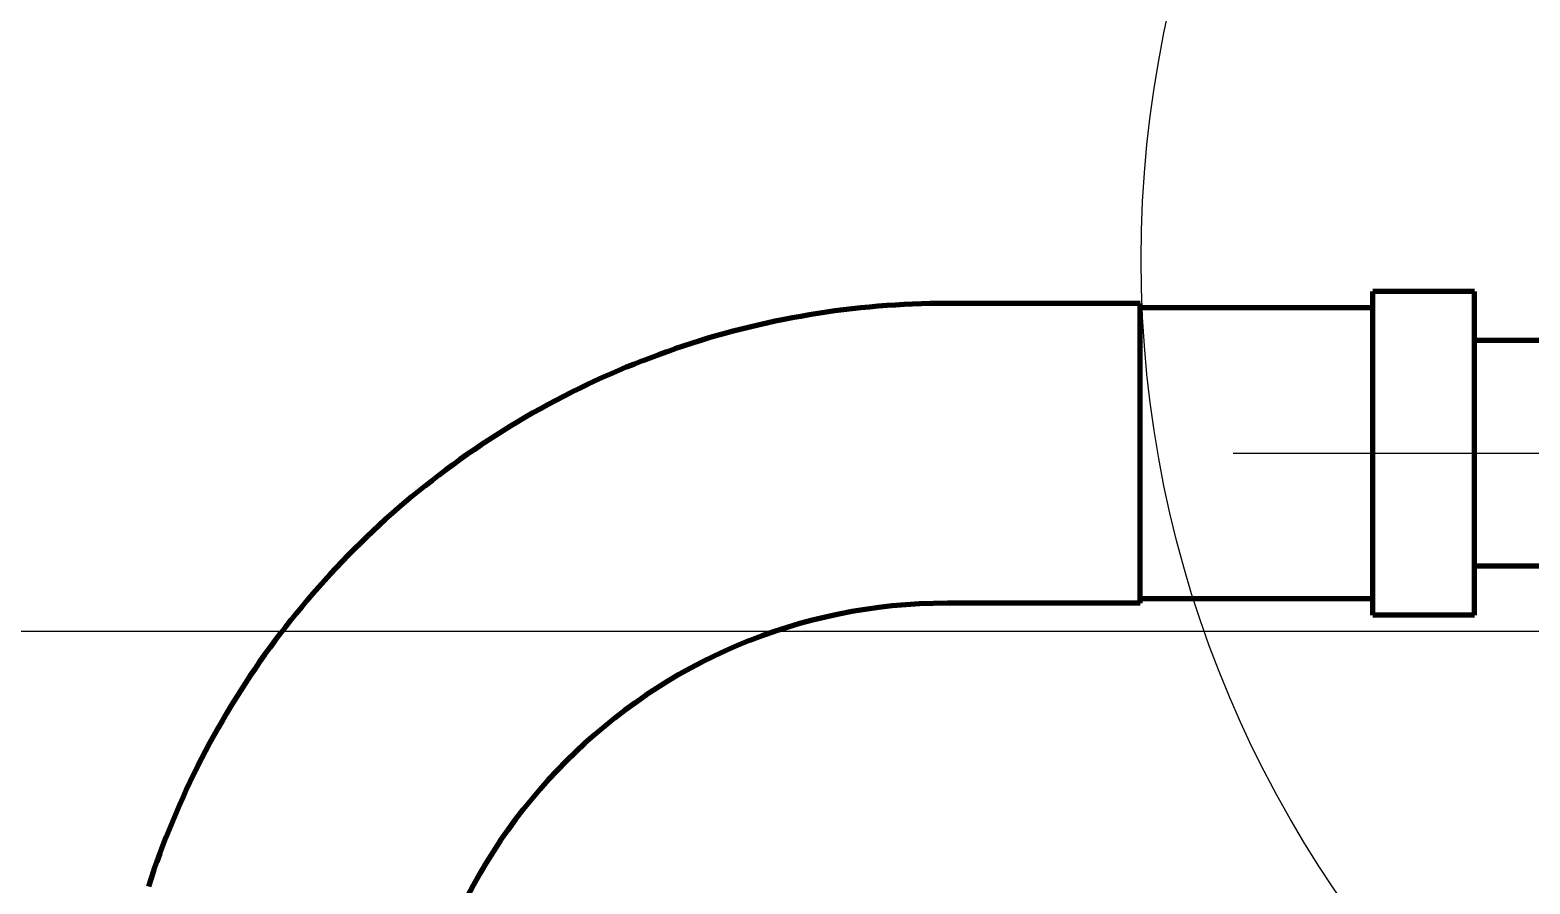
# Model space of a CAD drawing. Header units: millimetres. Extents: x 0 to 2382, y 0 to 420.
# Drawn here: x 104.29 to 147.84, y 340.9 to 365.68 of the extents above; entities that cross this region are included whole.
import ezdxf

# ---------------------------------------------------------------- set-up
doc = ezdxf.new("R2010")
doc.units = ezdxf.units.MM
doc.linetypes.add('IRAM-E-TRAZOS', pattern=[5, 4, -1])
doc.linetypes.add('IRAM-F-TRAZO-PUNTO', pattern=[20, 15, -2, 1, -2])
for name, color, linetype, lineweight in [('01-VISIBLE', 7, 'CONTINUOUS', 70), ('02-OCULTA', 4, 'IRAM-E-TRAZOS', 35), ('03-EJE', 1, 'IRAM-F-TRAZO-PUNTO', 18), ('04-COTA', 3, 'CONTINUOUS', 18), ('08-FINA', 5, 'CONTINUOUS', 18)]:
    doc.layers.add(name, color=color, linetype=linetype, lineweight=lineweight)
doc.styles.add('ISO3098', font='isocpeur.ttf')
doc.dimstyles.new('FLAMA-IRAM', dxfattribs={"dimtxt": 3.5, "dimasz": 3.5, "dimexe": 2, "dimexo": 1.5, "dimgap": 1, "dimtad": 1, "dimdec": 1, "dimtxsty": 'ISO3098', "dimblk": 'IRAM_FLECHA', "dimblk1": 'IRAM_FLECHA', "dimblk2": 'IRAM_FLECHA', "dimcen": 2.5, "dimclrd": 256, "dimclre": 256, "dimclrt": 256, "dimazin": 3, "dimtfac": 1, "dimtmove": 0, "dimatfit": 3, "dimlwd": 18, "dimlwe": 18})

# ---------------------------------------------------------------- blocks, each defined once
blk = doc.blocks.new('IRAM_FLECHA')
blk.add_solid([(0, 0), (-1, 0.125), (-1, -0.125)])

msp = doc.modelspace()

# ---------------------------------------------------------------- linework, layer by layer
at = {"layer": '01-VISIBLE'}
for p, q in [((146.222, 358.096), (143.272, 358.096)), ((136.522, 357.746), (130.922, 357.746)), ((143.272, 357.621), (136.522, 357.621)), ((150.172, 356.671), (146.222, 356.671)), ((150.672, 350.121), (146.222, 350.121)), ((136.522, 349.046), (130.922, 349.046)), ((143.272, 349.171), (136.522, 349.171)), ((146.222, 348.696), (143.272, 348.696))]:
    msp.add_line(p, q, dxfattribs=at)
for points in [[(143.272, 348.696), (143.272, 348.951), (143.272, 349.205), (143.272, 349.459), (143.272, 349.713), (143.272, 349.967), (143.272, 350.221), (143.272, 350.475), (143.272, 350.729), (143.272, 350.983), (143.272, 351.237), (143.272, 351.491), (143.272, 351.745), (143.272, 351.999), (143.272, 352.253), (143.272, 352.507), (143.272, 352.761), (143.272, 353.015), (143.272, 353.269), (143.272, 353.523), (143.272, 353.778), (143.272, 354.032), (143.272, 354.286), (143.272, 354.54), (143.272, 354.794), (143.272, 355.048), (143.272, 355.302), (143.272, 355.556), (143.272, 355.81), (143.272, 356.064), (143.272, 356.318), (143.272, 356.572), (143.272, 356.826), (143.272, 357.08), (143.272, 357.334), (143.272, 357.588), (143.272, 357.842), (143.272, 358.096)], [(146.222, 348.696), (146.222, 348.951), (146.222, 349.205), (146.222, 349.459), (146.222, 349.713), (146.222, 349.967), (146.222, 350.221), (146.222, 350.475), (146.222, 350.729), (146.222, 350.983), (146.222, 351.237), (146.222, 351.491), (146.222, 351.745), (146.222, 351.999), (146.222, 352.253), (146.222, 352.507), (146.222, 352.761), (146.222, 353.015), (146.222, 353.269), (146.222, 353.523), (146.222, 353.778), (146.222, 354.032), (146.222, 354.286), (146.222, 354.54), (146.222, 354.794), (146.222, 355.048), (146.222, 355.302), (146.222, 355.556), (146.222, 355.81), (146.222, 356.064), (146.222, 356.318), (146.222, 356.572), (146.222, 356.826), (146.222, 357.08), (146.222, 357.334), (146.222, 357.588), (146.222, 357.842), (146.222, 358.096)], [(130.922, 357.746), (130.67, 357.745), (130.418, 357.741), (130.167, 357.735), (129.915, 357.726), (129.664, 357.714), (129.413, 357.7), (129.162, 357.683), (128.911, 357.663), (128.66, 357.641), (128.41, 357.617), (128.16, 357.589), (127.91, 357.559), (127.66, 357.527), (127.411, 357.492), (127.162, 357.454), (126.914, 357.414), (126.666, 357.372), (126.418, 357.326), (126.171, 357.279), (125.925, 357.228), (125.679, 357.175), (125.433, 357.12), (125.188, 357.062), (124.944, 357.001), (124.7, 356.938), (124.458, 356.873), (124.215, 356.805), (123.974, 356.734), (123.733, 356.661), (123.493, 356.586), (123.254, 356.508), (123.015, 356.427), (122.778, 356.344), (122.541, 356.259), (122.305, 356.171), (122.07, 356.081), (121.836, 355.988), (121.603, 355.893), (121.371, 355.795), (121.14, 355.696), (120.91, 355.593), (120.682, 355.489), (120.454, 355.382), (120.227, 355.272), (120.002, 355.161), (119.777, 355.047), (119.554, 354.93), (119.332, 354.812), (119.112, 354.691), (118.892, 354.568), (118.674, 354.442), (118.457, 354.314), (118.242, 354.184), (118.028, 354.052), (117.815, 353.918), (117.603, 353.781), (117.394, 353.643), (117.185, 353.502), (116.978, 353.359), (116.772, 353.214), (116.568, 353.066), (116.366, 352.917), (116.165, 352.766), (115.966, 352.612), (115.768, 352.456), (115.572, 352.299), (115.377, 352.139), (115.184, 351.978), (114.993, 351.814), (114.804, 351.648), (114.616, 351.481), (114.43, 351.311), (114.246, 351.14), (114.063, 350.967), (113.882, 350.792), (113.704, 350.615), (113.527, 350.436), (113.351, 350.255), (113.178, 350.073), (113.007, 349.888), (112.837, 349.702), (112.67, 349.514), (112.504, 349.325), (112.341, 349.134), (112.179, 348.941), (112.019, 348.746), (111.862, 348.55), (111.706, 348.353), (111.553, 348.153), (111.401, 347.952), (111.252, 347.75), (111.104, 347.546), (110.959, 347.34), (110.816, 347.133), (110.675, 346.925), (110.537, 346.715), (110.4, 346.503), (110.266, 346.291), (110.134, 346.076), (110.004, 345.861), (109.876, 345.644), (109.751, 345.426), (109.627, 345.206), (109.506, 344.986), (109.388, 344.764), (109.272, 344.541), (109.158, 344.316), (109.046, 344.091), (108.936, 343.864), (108.829, 343.637), (108.725, 343.408), (108.623, 343.178), (108.523, 342.947), (108.425, 342.715), (108.33, 342.482), (108.237, 342.248), (108.147, 342.013), (108.059, 341.777), (107.974, 341.54), (107.891, 341.303), (107.811, 341.064), (107.733, 340.825)], [(136.522, 349.046), (136.522, 349.302), (136.522, 349.558), (136.522, 349.814), (136.522, 350.07), (136.522, 350.326), (136.522, 350.582), (136.522, 350.838), (136.522, 351.094), (136.522, 351.349), (136.522, 351.605), (136.522, 351.861), (136.522, 352.117), (136.522, 352.373), (136.522, 352.629), (136.522, 352.885), (136.522, 353.141), (136.522, 353.396), (136.522, 353.652), (136.522, 353.908), (136.522, 354.164), (136.522, 354.42), (136.522, 354.676), (136.522, 354.932), (136.522, 355.188), (136.522, 355.444), (136.522, 355.699), (136.522, 355.955), (136.522, 356.211), (136.522, 356.467), (136.522, 356.723), (136.522, 356.979), (136.522, 357.235), (136.522, 357.491), (136.522, 357.746)]]:
    msp.add_lwpolyline(points, dxfattribs=at)
msp.add_arc((130.922, 333.396), 15.65, 90, 180, dxfattribs=at)
at = {"layer": '02-OCULTA'}
for points in [[(143.272, 358.096), (143.272, 357.842), (143.272, 357.588), (143.272, 357.334), (143.272, 357.08), (143.272, 356.826), (143.272, 356.572), (143.272, 356.318), (143.272, 356.064), (143.272, 355.81), (143.272, 355.556), (143.272, 355.302), (143.272, 355.048), (143.272, 354.794), (143.272, 354.54), (143.272, 354.286), (143.272, 354.032), (143.272, 353.778), (143.272, 353.523), (143.272, 353.269), (143.272, 353.015), (143.272, 352.761), (143.272, 352.507), (143.272, 352.253), (143.272, 351.999), (143.272, 351.745), (143.272, 351.491), (143.272, 351.237), (143.272, 350.983), (143.272, 350.729), (143.272, 350.475), (143.272, 350.221), (143.272, 349.967), (143.272, 349.713), (143.272, 349.459), (143.272, 349.205), (143.272, 348.951), (143.272, 348.696)], [(146.222, 358.096), (146.222, 357.842), (146.222, 357.588), (146.222, 357.334), (146.222, 357.08), (146.222, 356.826), (146.222, 356.572), (146.222, 356.318), (146.222, 356.064), (146.222, 355.81), (146.222, 355.556), (146.222, 355.302), (146.222, 355.048), (146.222, 354.794), (146.222, 354.54), (146.222, 354.286), (146.222, 354.032), (146.222, 353.778), (146.222, 353.523), (146.222, 353.269), (146.222, 353.015), (146.222, 352.761), (146.222, 352.507), (146.222, 352.253), (146.222, 351.999), (146.222, 351.745), (146.222, 351.491), (146.222, 351.237), (146.222, 350.983), (146.222, 350.729), (146.222, 350.475), (146.222, 350.221), (146.222, 349.967), (146.222, 349.713), (146.222, 349.459), (146.222, 349.205), (146.222, 348.951), (146.222, 348.696)], [(136.522, 357.746), (136.522, 357.491), (136.522, 357.235), (136.522, 356.979), (136.522, 356.723), (136.522, 356.467), (136.522, 356.211), (136.522, 355.955), (136.522, 355.699), (136.522, 355.444), (136.522, 355.188), (136.522, 354.932), (136.522, 354.676), (136.522, 354.42), (136.522, 354.164), (136.522, 353.908), (136.522, 353.652), (136.522, 353.396), (136.522, 353.141), (136.522, 352.885), (136.522, 352.629), (136.522, 352.373), (136.522, 352.117), (136.522, 351.861), (136.522, 351.605), (136.522, 351.349), (136.522, 351.094), (136.522, 350.838), (136.522, 350.582), (136.522, 350.326), (136.522, 350.07), (136.522, 349.814), (136.522, 349.558), (136.522, 349.302), (136.522, 349.046)], [(136.522, 349.171), (136.522, 349.428), (136.522, 349.684), (136.522, 349.94), (136.522, 350.196), (136.522, 350.452), (136.522, 350.708), (136.522, 350.964), (136.522, 351.22), (136.522, 351.476), (136.522, 351.732), (136.522, 351.988), (136.522, 352.244), (136.522, 352.5), (136.522, 352.756), (136.522, 353.012), (136.522, 353.268), (136.522, 353.524), (136.522, 353.781), (136.522, 354.037), (136.522, 354.293), (136.522, 354.549), (136.522, 354.805), (136.522, 355.061), (136.522, 355.317), (136.522, 355.573), (136.522, 355.829), (136.522, 356.085), (136.522, 356.341), (136.522, 356.597), (136.522, 356.853), (136.522, 357.109), (136.522, 357.365), (136.522, 357.621)], [(136.522, 357.621), (136.522, 357.365), (136.522, 357.109), (136.522, 356.853), (136.522, 356.597), (136.522, 356.341), (136.522, 356.085), (136.522, 355.829), (136.522, 355.573), (136.522, 355.317), (136.522, 355.061), (136.522, 354.805), (136.522, 354.549), (136.522, 354.293), (136.522, 354.037), (136.522, 353.781), (136.522, 353.524), (136.522, 353.268), (136.522, 353.012), (136.522, 352.756), (136.522, 352.5), (136.522, 352.244), (136.522, 351.988), (136.522, 351.732), (136.522, 351.476), (136.522, 351.22), (136.522, 350.964), (136.522, 350.708), (136.522, 350.452), (136.522, 350.196), (136.522, 349.94), (136.522, 349.684), (136.522, 349.428), (136.522, 349.171)], [(143.272, 349.171), (143.272, 349.428), (143.272, 349.684), (143.272, 349.94), (143.272, 350.196), (143.272, 350.452), (143.272, 350.708), (143.272, 350.964), (143.272, 351.22), (143.272, 351.476), (143.272, 351.732), (143.272, 351.988), (143.272, 352.244), (143.272, 352.5), (143.272, 352.756), (143.272, 353.012), (143.272, 353.268), (143.272, 353.524), (143.272, 353.781), (143.272, 354.037), (143.272, 354.293), (143.272, 354.549), (143.272, 354.805), (143.272, 355.061), (143.272, 355.317), (143.272, 355.573), (143.272, 355.829), (143.272, 356.085), (143.272, 356.341), (143.272, 356.597), (143.272, 356.853), (143.272, 357.109), (143.272, 357.365), (143.272, 357.621)], [(143.272, 357.621), (143.272, 357.365), (143.272, 357.109), (143.272, 356.853), (143.272, 356.597), (143.272, 356.341), (143.272, 356.085), (143.272, 355.829), (143.272, 355.573), (143.272, 355.317), (143.272, 355.061), (143.272, 354.805), (143.272, 354.549), (143.272, 354.293), (143.272, 354.037), (143.272, 353.781), (143.272, 353.524), (143.272, 353.268), (143.272, 353.012), (143.272, 352.756), (143.272, 352.5), (143.272, 352.244), (143.272, 351.988), (143.272, 351.732), (143.272, 351.476), (143.272, 351.22), (143.272, 350.964), (143.272, 350.708), (143.272, 350.452), (143.272, 350.196), (143.272, 349.94), (143.272, 349.684), (143.272, 349.428), (143.272, 349.171)], [(146.222, 350.121), (146.222, 350.373), (146.222, 350.625), (146.222, 350.877), (146.222, 351.129), (146.222, 351.381), (146.222, 351.633), (146.222, 351.885), (146.222, 352.137), (146.222, 352.389), (146.222, 352.641), (146.222, 352.893), (146.222, 353.145), (146.222, 353.396), (146.222, 353.648), (146.222, 353.9), (146.222, 354.152), (146.222, 354.404), (146.222, 354.656), (146.222, 354.908), (146.222, 355.16), (146.222, 355.412), (146.222, 355.664), (146.222, 355.916), (146.222, 356.168), (146.222, 356.42), (146.222, 356.671)], [(146.222, 356.671), (146.222, 356.42), (146.222, 356.168), (146.222, 355.916), (146.222, 355.664), (146.222, 355.412), (146.222, 355.16), (146.222, 354.908), (146.222, 354.656), (146.222, 354.404), (146.222, 354.152), (146.222, 353.9), (146.222, 353.648), (146.222, 353.396), (146.222, 353.145), (146.222, 352.893), (146.222, 352.641), (146.222, 352.389), (146.222, 352.137), (146.222, 351.885), (146.222, 351.633), (146.222, 351.381), (146.222, 351.129), (146.222, 350.877), (146.222, 350.625), (146.222, 350.373), (146.222, 350.121)]]:
    msp.add_lwpolyline(points, dxfattribs=at)
at = {"layer": '03-EJE'}
msp.add_line((139.222, 353.396), (169.672, 353.396), dxfattribs=at)
at = {"layer": '08-FINA'}
msp.add_circle((169.172, 359.024), 32.625, dxfattribs=at)

# ---------------------------------------------------------------- dimensions: what is measured, and where the dimension line sits
at = {"layer": '04-COTA'}
for base, p1, p2 in [((83.947, 153.471), (105.947, 153.471), (105.947, 370.826)), ((94.947, 153.471), (120.922, 153.471), (156.172, 348.221))]:
    msp.add_linear_dim(base=base, p1=p1, p2=p2, angle=90, dimstyle='FLAMA-IRAM', override={"dimlfac": 2}, dxfattribs=at).render()

doc.saveas('drawing.dxf')
